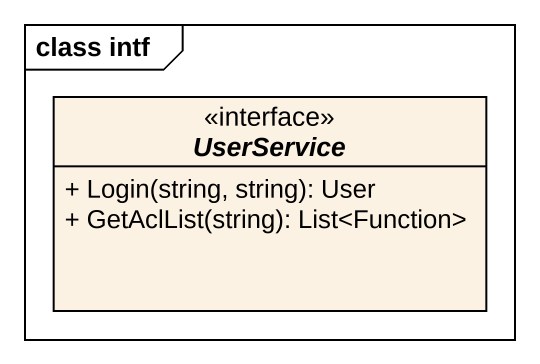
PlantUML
@startuml
mainframe class intf
hide circle
hide empty members
skinparam classAttributeIconSize 0
interface UserService {
  + Login(string, string): User
  + GetAclList(string): List<Function>
}
@enduml
